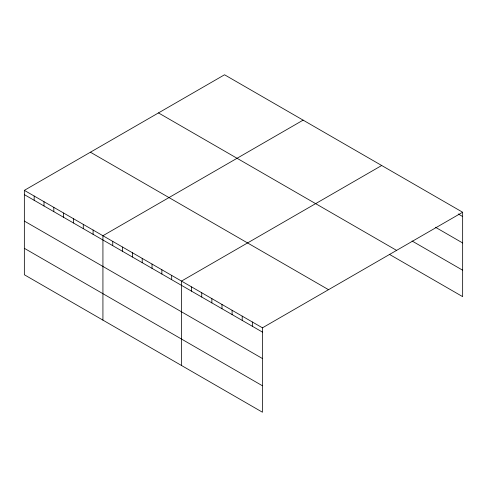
<?xml version="1.0" encoding="UTF-8"?>
<svg xmlns="http://www.w3.org/2000/svg" width="487" height="487" viewBox="0 0 487 487"><rect width="100%" height="100%" fill="white"/><g stroke="black" fill="none" stroke-linecap="round" stroke-linejoin="round"><path stroke-width="0.73" d="M24.35 190.356L262.456 327.824L262.456 412.227L24.35 274.759L24.35 190.356L224.544 74.773L462.65 212.241L462.65 296.644L389.283 254.287M303.121 120.137L102.927 235.72L102.927 320.123M381.692 165.501L181.499 281.084L181.499 365.487M262.456 327.824L462.65 212.241M458.224 213.963L462.65 216.52M435.451 227.259L462.65 242.964M412.051 240.992L462.65 270.206M158.482 112.917L396.588 250.385M90.412 152.212L328.518 289.68M24.35 194.63L262.456 332.104M24.35 221.074L262.456 358.542M24.35 248.315L262.456 385.783M252.339 321.98L252.339 326.26M242.216 316.136L242.216 320.416M232.098 310.298L232.098 314.572M221.981 304.454L221.981 308.734M211.857 298.61L211.857 302.89M201.74 292.766L201.74 297.046M191.622 286.928L191.622 291.202M171.68 275.411L171.68 279.69M161.854 269.743L161.854 274.023M152.035 264.07L152.035 268.349M142.21 258.402L142.21 262.682M132.391 252.729L132.391 257.008M122.572 247.061L122.572 251.335M112.747 241.388L112.747 245.667M93.102 230.047L93.102 234.326M83.283 224.379L83.283 228.653M73.458 218.706L73.458 222.985M63.639 213.038L63.639 217.312M53.814 207.365L53.814 211.644M43.994 201.697L43.994 205.971M34.169 196.024L34.169 200.303"/></g></svg>
